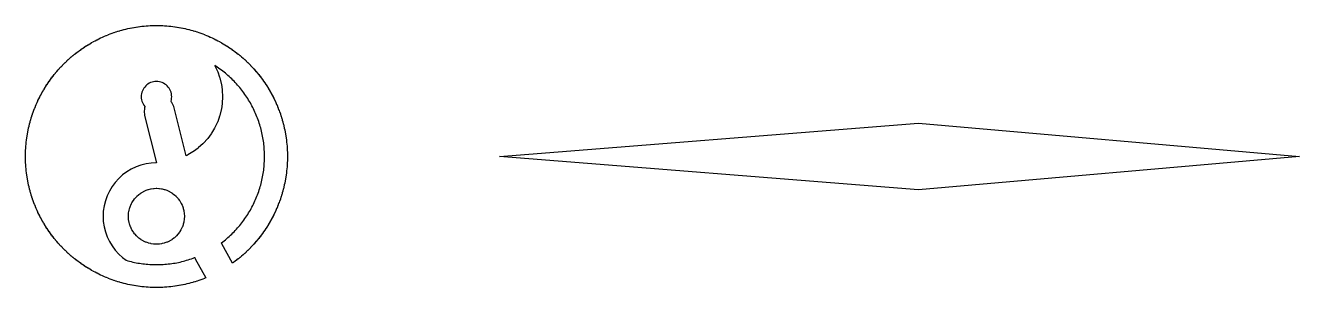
# Model space of a CAD drawing. Header units: millimetres. Extents: x 30 to 192, y 141 to 279.
# Drawn here: x 109.26 to 122.63, y 276.62 to 279.38 of the extents above; entities that cross this region are included whole.
import ezdxf

# ---------------------------------------------------------------- set-up
doc = ezdxf.new("R2010")
doc.units = ezdxf.units.MM
doc.layers.add('ENGRAVE', color=5, linetype='Continuous')

msp = doc.modelspace()

# ---------------------------------------------------------------- linework, layer by layer
at = {"layer": 'ENGRAVE'}
for points in [[(111.3331, 279.184), (111.3336, 279.1837), (111.3343, 279.1833), (111.3346, 279.1831), (111.3515, 279.1729), (111.3527, 279.1722), (111.3533, 279.1718), (111.3697, 279.1615), (111.3703, 279.1612), (111.3715, 279.1604), (111.3881, 279.1497), (111.3884, 279.1495), (111.3891, 279.1491), (111.3896, 279.1487), (111.406, 279.1378), (111.4069, 279.1371), (111.4076, 279.1367), (111.4239, 279.1254), (111.4245, 279.125), (111.4254, 279.1244), (111.441, 279.1132), (111.4412, 279.113), (111.4429, 279.1119), (111.4588, 279.1001), (111.4595, 279.0996), (111.4602, 279.0991), (111.4603, 279.099), (111.4759, 279.0871), (111.4765, 279.0866), (111.4775, 279.0858), (111.4929, 279.0736), (111.4933, 279.0734), (111.4939, 279.0728), (111.4944, 279.0725), (111.5094, 279.0602), (111.5099, 279.0599), (111.5111, 279.0589), (111.5261, 279.0463), (111.5266, 279.0458), (111.5277, 279.0449), (111.5426, 279.032), (111.5427, 279.0318), (111.5434, 279.0313), (111.544, 279.0308), (111.5587, 279.0176), (111.5591, 279.0172), (111.5597, 279.0166), (111.56, 279.0164), (111.5743, 279.0031), (111.5748, 279.0027), (111.5759, 279.0017), (111.5902, 278.988), (111.5908, 278.9874), (111.5915, 278.9867), (111.6056, 278.9729), (111.6059, 278.9726), (111.6065, 278.972), (111.6069, 278.9716), (111.6207, 278.9576), (111.6214, 278.9569), (111.622, 278.9562), (111.6221, 278.9562), (111.6356, 278.9419), (111.6362, 278.9414), (111.6369, 278.9406), (111.6503, 278.9261), (111.6506, 278.9258), (111.6511, 278.9252), (111.6516, 278.9247), (111.6647, 278.91), (111.6652, 278.9094), (111.6658, 278.9088), (111.666, 278.9086), (111.6788, 278.8938), (111.6792, 278.8933), (111.6801, 278.8923), (111.6928, 278.8772), (111.693, 278.8769), (111.6935, 278.8763), (111.694, 278.8757), (111.7062, 278.8607), (111.7065, 278.8604), (111.7077, 278.859), (111.7199, 278.8435), (111.7205, 278.8426), (111.721, 278.8419), (111.7329, 278.8263), (111.733, 278.8262), (111.7335, 278.8255), (111.7341, 278.8248), (111.7455, 278.8093), (111.7457, 278.809), (111.7469, 278.8074), (111.7584, 278.7913), (111.7589, 278.7906), (111.7594, 278.7899), (111.7706, 278.7736), (111.7716, 278.7722), (111.7719, 278.7718), (111.7827, 278.7557), (111.783, 278.7551), (111.7835, 278.7544), (111.7837, 278.7541), (111.7944, 278.7375), (111.7948, 278.7369), (111.7952, 278.7362), (111.7953, 278.736), (111.8058, 278.7193), (111.8066, 278.718), (111.8069, 278.7174), (111.817, 278.7008), (111.8178, 278.6994), (111.8181, 278.6989), (111.8278, 278.6821), (111.8284, 278.681), (111.8288, 278.6804), (111.8384, 278.6633), (111.839, 278.6622), (111.8393, 278.6615), (111.8485, 278.6446), (111.8487, 278.6442), (111.8496, 278.6426), (111.8587, 278.6251), (111.8591, 278.6242), (111.8595, 278.6234), (111.8683, 278.6058), (111.8687, 278.605), (111.8691, 278.6041), (111.8777, 278.5863), (111.8781, 278.5855), (111.8784, 278.5848), (111.8785, 278.5846), (111.8867, 278.5667), (111.887, 278.5661), (111.8875, 278.565), (111.8954, 278.5471), (111.8957, 278.5465), (111.8962, 278.5452), (111.9039, 278.5271), (111.9041, 278.5266), (111.9044, 278.5258), (111.9046, 278.5253), (111.912, 278.507), (111.9121, 278.5068), (111.9125, 278.506), (111.9127, 278.5053), (111.9198, 278.4869), (111.92, 278.4865), (111.9203, 278.4857), (111.9205, 278.4852), (111.9273, 278.4667), (111.9281, 278.4647), (111.9281, 278.4644), (111.9345, 278.4463), (111.9349, 278.4453), (111.9351, 278.4445), (111.9413, 278.4258), (111.942, 278.4238), (111.9421, 278.4236), (111.9479, 278.4052), (111.9482, 278.4043), (111.9484, 278.4035), (111.9541, 278.3846), (111.9548, 278.3821), (111.9548, 278.382), (111.9599, 278.3638), (111.9602, 278.3628), (111.9604, 278.362), (111.9604, 278.3619), (111.9655, 278.3429), (111.9657, 278.3421), (111.9659, 278.341), (111.9707, 278.3219), (111.971, 278.321), (111.9711, 278.3202), (111.9711, 278.3201), (111.9756, 278.3009), (111.9758, 278.3002), (111.976, 278.299), (111.9801, 278.2801), (111.9802, 278.2796), (111.9806, 278.2779), (111.9844, 278.2586), (111.9845, 278.2582), (111.9846, 278.2574), (111.9848, 278.2566), (111.9882, 278.2376), (111.9883, 278.2372), (111.9886, 278.2355), (111.9919, 278.216), (111.9919, 278.2157), (111.992, 278.2149), (111.9921, 278.2142), (111.9951, 278.1947), (111.9953, 278.1933), (111.9954, 278.1926), (111.998, 278.1732), (111.998, 278.1729), (111.9981, 278.1721), (111.9982, 278.1714), (112.0005, 278.1519), (112.0007, 278.1502), (112.0007, 278.1497), (112.0028, 278.1304), (112.0028, 278.13), (112.0029, 278.1291), (112.0029, 278.1284), (112.0046, 278.1091), (112.0046, 278.1087), (112.0048, 278.1069), (112.0062, 278.0872), (112.0062, 278.0869), (112.0062, 278.086), (112.0063, 278.0854), (112.0074, 278.0658), (112.0074, 278.0642), (112.0074, 278.0636), (112.0082, 278.0441), (112.0083, 278.0436), (112.0083, 278.0427), (112.0083, 278.0422), (112.0087, 278.0228), (112.0088, 278.0223), (112.0088, 278.0207), (112.0089, 278.001), (112.0089, 278.0004), (112.0089, 277.9996), (112.0089, 277.999), (112.0088, 277.9793), (112.0088, 277.9777), (112.0087, 277.9772), (112.0083, 277.9578), (112.0083, 277.9573), (112.0083, 277.9564), (112.0082, 277.9559), (112.0074, 277.9364), (112.0074, 277.9358), (112.0074, 277.9342), (112.0063, 277.9146), (112.0062, 277.914), (112.0062, 277.9131), (112.0062, 277.9128), (112.0048, 277.8931), (112.0046, 277.8913), (112.0046, 277.8909), (112.0029, 277.8716), (112.0029, 277.8709), (112.0028, 277.87), (112.0028, 277.8696), (112.0007, 277.8503), (112.0007, 277.8498), (112.0005, 277.8481), (111.9982, 277.8286), (111.9981, 277.8279), (111.998, 277.8271), (111.998, 277.8268), (111.9954, 277.8074), (111.9953, 277.8067), (111.9951, 277.8053), (111.9921, 277.7858), (111.992, 277.7851), (111.9919, 277.7843), (111.9919, 277.784), (111.9886, 277.7645), (111.9883, 277.7628), (111.9882, 277.7624), (111.9848, 277.7434), (111.9846, 277.7426), (111.9845, 277.7418), (111.9844, 277.7414), (111.9806, 277.7221), (111.9802, 277.7204), (111.9801, 277.7199), (111.976, 277.701), (111.9758, 277.6998), (111.9756, 277.6991), (111.9711, 277.6799), (111.9711, 277.6798), (111.971, 277.679), (111.9707, 277.6781), (111.9659, 277.659), (111.9657, 277.6579), (111.9655, 277.6571), (111.9604, 277.6381), (111.9604, 277.638), (111.9602, 277.6372), (111.9599, 277.6362), (111.9548, 277.618), (111.9548, 277.6179), (111.9541, 277.6154), (111.9484, 277.5965), (111.9482, 277.5957), (111.9479, 277.5948), (111.9421, 277.5764), (111.942, 277.5762), (111.9413, 277.5742), (111.9351, 277.5555), (111.9349, 277.5547), (111.9345, 277.5537), (111.9281, 277.5356), (111.9281, 277.5353), (111.9273, 277.5333), (111.9205, 277.5148), (111.9203, 277.5143), (111.92, 277.5135), (111.9198, 277.5131), (111.9127, 277.4947), (111.9125, 277.494), (111.9121, 277.4932), (111.912, 277.493), (111.9046, 277.4747), (111.9044, 277.4742), (111.9041, 277.4734), (111.9039, 277.4729), (111.8962, 277.4548), (111.8957, 277.4535), (111.8954, 277.4529), (111.8875, 277.435), (111.887, 277.4339), (111.8867, 277.4333), (111.8785, 277.4154), (111.8784, 277.4152), (111.8781, 277.4145), (111.8777, 277.4137), (111.8691, 277.3959), (111.8687, 277.395), (111.8683, 277.3942), (111.8595, 277.3766), (111.8591, 277.3758), (111.8587, 277.3749), (111.8496, 277.3574), (111.8487, 277.3558), (111.8485, 277.3554), (111.8393, 277.3385), (111.839, 277.3378), (111.8384, 277.3367), (111.8288, 277.3196), (111.8284, 277.319), (111.8278, 277.3179), (111.8181, 277.3011), (111.8178, 277.3006), (111.817, 277.2992), (111.8069, 277.2826), (111.8066, 277.282), (111.8058, 277.2807), (111.7953, 277.264), (111.7952, 277.2638), (111.7948, 277.2631), (111.7944, 277.2625), (111.7837, 277.2459), (111.7835, 277.2456), (111.783, 277.2449), (111.7827, 277.2443), (111.7719, 277.2282), (111.7716, 277.2278), (111.7706, 277.2264), (111.7594, 277.2101), (111.7589, 277.2094), (111.7584, 277.2087), (111.7469, 277.1926), (111.7457, 277.191), (111.7455, 277.1907), (111.7341, 277.1752), (111.7335, 277.1745), (111.733, 277.1738), (111.7329, 277.1737), (111.721, 277.1581), (111.7205, 277.1574), (111.7199, 277.1565), (111.7077, 277.141), (111.7065, 277.1396), (111.7062, 277.1393), (111.694, 277.1243), (111.6935, 277.1237), (111.693, 277.1231), (111.6928, 277.1228), (111.6801, 277.1077), (111.6792, 277.1067), (111.6788, 277.1062), (111.666, 277.0914), (111.6658, 277.0912), (111.6652, 277.0906), (111.6647, 277.09), (111.6516, 277.0753), (111.6511, 277.0748), (111.6506, 277.0742), (111.6503, 277.0739), (111.6369, 277.0594), (111.6362, 277.0586), (111.6356, 277.0581), (111.6221, 277.0438), (111.622, 277.0438), (111.6214, 277.0431), (111.6207, 277.0424), (111.6069, 277.0284), (111.6065, 277.028), (111.6059, 277.0274), (111.6056, 277.0271), (111.5915, 277.0133), (111.5908, 277.0126), (111.5902, 277.012), (111.5759, 276.9983), (111.5748, 276.9973), (111.5743, 276.9969), (111.56, 276.9836), (111.5597, 276.9834), (111.5591, 276.9828), (111.5587, 276.9824), (111.544, 276.9692), (111.5434, 276.9687), (111.5427, 276.9682), (111.5426, 276.968), (111.5277, 276.9551), (111.5266, 276.9542), (111.5261, 276.9537), (111.5111, 276.9411), (111.5099, 276.9401), (111.5094, 276.9398), (111.4944, 276.9275), (111.4939, 276.9272), (111.4933, 276.9266), (111.4929, 276.9264), (111.4775, 276.9142), (111.4765, 276.9134), (111.4759, 276.9129), (111.4603, 276.901), (111.4602, 276.9009), (111.4595, 276.9004), (111.4588, 276.8999), (111.4429, 276.8881), (111.4412, 276.887), (111.441, 276.8868), (111.4335, 276.8814), (111.3204, 277.0837), (111.315, 277.0924), (111.3153, 277.0926), (111.3294, 277.1034), (111.3434, 277.1144), (111.3572, 277.1257), (111.3709, 277.1372), (111.3843, 277.1488), (111.3976, 277.1607), (111.4107, 277.1729), (111.4236, 277.1851), (111.4363, 277.1976), (111.4488, 277.2103), (111.4611, 277.2232), (111.4732, 277.2363), (111.4851, 277.2496), (111.4968, 277.2631), (111.5083, 277.2767), (111.5195, 277.2906), (111.5306, 277.3046), (111.5413, 277.3187), (111.5519, 277.333), (111.5623, 277.3476), (111.5725, 277.3622), (111.5823, 277.377), (111.592, 277.392), (111.6015, 277.4071), (111.6106, 277.4224), (111.6196, 277.4378), (111.6283, 277.4533), (111.6368, 277.4691), (111.645, 277.4849), (111.6529, 277.5008), (111.6607, 277.5169), (111.6681, 277.533), (111.6753, 277.5493), (111.6822, 277.5658), (111.689, 277.5823), (111.6954, 277.5989), (111.7016, 277.6157), (111.7075, 277.6325), (111.7131, 277.6493), (111.7185, 277.6664), (111.7236, 277.6834), (111.7284, 277.7006), (111.733, 277.7178), (111.7373, 277.7351), (111.7413, 277.7525), (111.7451, 277.7699), (111.7486, 277.7874), (111.7518, 277.8049), (111.7547, 277.8225), (111.7573, 277.8401), (111.7597, 277.8578), (111.7618, 277.8755), (111.7636, 277.8932), (111.7652, 277.911), (111.7664, 277.9287), (111.7674, 277.9465), (111.7681, 277.9644), (111.7685, 277.9822), (111.7687, 278), (111.7685, 278.0178), (111.7681, 278.0356), (111.7674, 278.0535), (111.7664, 278.0713), (111.7652, 278.089), (111.7636, 278.1068), (111.7618, 278.1245), (111.7597, 278.1422), (111.7573, 278.1599), (111.7547, 278.1775), (111.7518, 278.1951), (111.7486, 278.2126), (111.7451, 278.2301), (111.7413, 278.2475), (111.7373, 278.2649), (111.733, 278.2822), (111.7284, 278.2994), (111.7236, 278.3166), (111.7185, 278.3336), (111.7131, 278.3507), (111.7075, 278.3675), (111.7016, 278.3843), (111.6954, 278.4011), (111.689, 278.4177), (111.6822, 278.4342), (111.6753, 278.4507), (111.6681, 278.467), (111.6607, 278.4831), (111.6529, 278.4992), (111.645, 278.5151), (111.6368, 278.5309), (111.6283, 278.5467), (111.6196, 278.5622), (111.6106, 278.5776), (111.6015, 278.5929), (111.592, 278.608), (111.5823, 278.623), (111.5725, 278.6378), (111.5623, 278.6524), (111.5519, 278.667), (111.5413, 278.6813), (111.5306, 278.6954), (111.5195, 278.7094), (111.5083, 278.7233), (111.4968, 278.7369), (111.4851, 278.7504), (111.4732, 278.7637), (111.4611, 278.7768), (111.4488, 278.7897), (111.4363, 278.8024), (111.4236, 278.8149), (111.4107, 278.8271), (111.3976, 278.8393), (111.3843, 278.8512), (111.3709, 278.8628), (111.3572, 278.8743), (111.3434, 278.8856), (111.3294, 278.8966), (111.3153, 278.9074), (111.3009, 278.918), (111.2864, 278.9284), (111.2717, 278.9385), (111.2569, 278.9484), (111.2454, 278.9558), (111.2476, 278.9517), (111.2739, 278.8961), (111.2765, 278.89), (111.2972, 278.832), (111.2991, 278.8258), (111.3141, 278.766), (111.3153, 278.7597), (111.3244, 278.6987), (111.325, 278.6922), (111.3281, 278.6307), (111.3281, 278.6241), (111.325, 278.5627), (111.3244, 278.5562), (111.3153, 278.4952), (111.3141, 278.4888), (111.2991, 278.4291), (111.2972, 278.4228), (111.2765, 278.3649), (111.2739, 278.3588), (111.2476, 278.3031), (111.2445, 278.2973), (111.2129, 278.2445), (111.2092, 278.2391), (111.1725, 278.1896), (111.1684, 278.1846), (111.1271, 278.139), (111.1224, 278.1343), (111.0768, 278.0929), (111.0717, 278.0888), (111.0223, 278.0521), (111.0169, 278.0485), (110.964, 278.0168), (110.9583, 278.0137), (110.9461, 278.008), (110.8206, 278.5093), (110.816, 278.5244), (110.81, 278.5389), (110.8026, 278.5527), (110.7939, 278.5658), (110.7854, 278.5761), (110.7872, 278.5809), (110.791, 278.5962), (110.7933, 278.6118), (110.7941, 278.6274), (110.7933, 278.6431), (110.791, 278.6587), (110.7872, 278.6739), (110.7819, 278.6887), (110.7752, 278.7029), (110.7671, 278.7164), (110.7577, 278.729), (110.7471, 278.7406), (110.7355, 278.7512), (110.7229, 278.7605), (110.7094, 278.7686), (110.6952, 278.7754), (110.6804, 278.7807), (110.6652, 278.7845), (110.6497, 278.7868), (110.6339, 278.7875), (110.6182, 278.7868), (110.6027, 278.7845), (110.5875, 278.7807), (110.5727, 278.7754), (110.5585, 278.7686), (110.545, 278.7605), (110.5324, 278.7512), (110.5208, 278.7406), (110.5102, 278.729), (110.5008, 278.7164), (110.4927, 278.7029), (110.486, 278.6887), (110.4807, 278.6739), (110.4769, 278.6587), (110.4746, 278.6431), (110.4738, 278.6274), (110.4746, 278.6117), (110.4769, 278.5962), (110.4807, 278.581), (110.486, 278.5661), (110.4927, 278.552), (110.5008, 278.5385), (110.5102, 278.5259), (110.5136, 278.522), (110.5098, 278.5093), (110.5067, 278.4939), (110.5052, 278.4783), (110.5052, 278.4626), (110.5067, 278.4469), (110.5098, 278.4315), (110.6345, 277.9332), (110.579, 277.9305), (110.5246, 277.9224), (110.4712, 277.909), (110.4194, 277.8905), (110.3697, 277.867), (110.3225, 277.8387), (110.2783, 277.8059), (110.2375, 277.769), (110.2006, 277.7282), (110.1678, 277.684), (110.1396, 277.6368), (110.116, 277.5871), (110.0975, 277.5353), (110.0841, 277.482), (110.076, 277.4275), (110.0734, 277.3726), (110.076, 277.3176), (110.0841, 277.2632), (110.0975, 277.2099), (110.116, 277.1581), (110.1396, 277.1083), (110.1678, 277.0611), (110.2006, 277.0169), (110.2375, 276.9762), (110.2783, 276.9392), (110.3171, 276.9105), (110.3174, 276.9103), (110.3345, 276.9055), (110.3518, 276.9009), (110.3691, 276.8966), (110.3864, 276.8926), (110.4038, 276.8889), (110.4213, 276.8854), (110.4389, 276.8822), (110.4564, 276.8793), (110.474, 276.8766), (110.4917, 276.8742), (110.5094, 276.8722), (110.5271, 276.8703), (110.5449, 276.8688), (110.5627, 276.8676), (110.5805, 276.8666), (110.5983, 276.8659), (110.6161, 276.8655), (110.6339, 276.8653), (110.6518, 276.8655), (110.6696, 276.8659), (110.6874, 276.8666), (110.7052, 276.8676), (110.7229, 276.8688), (110.7408, 276.8703), (110.7585, 276.8722), (110.7762, 276.8742), (110.7938, 276.8766), (110.8114, 276.8793), (110.829, 276.8822), (110.8466, 276.8854), (110.864, 276.8889), (110.8815, 276.8926), (110.8988, 276.8966), (110.9161, 276.9009), (110.9334, 276.9055), (110.9505, 276.9103), (110.9676, 276.9154), (110.9846, 276.9209), (111.0016, 276.9265), (111.0183, 276.9323), (111.035, 276.9385), (111.0352, 276.9386), (111.0407, 276.9275), (111.1529, 276.7267), (111.1412, 276.722), (111.1407, 276.7218), (111.1392, 276.7212), (111.1209, 276.7141), (111.1198, 276.7137), (111.1191, 276.7134), (111.1007, 276.7066), (111.0986, 276.7059), (111.0983, 276.7058), (111.0803, 276.6995), (111.0792, 276.6991), (111.0784, 276.6988), (111.06, 276.6927), (111.0596, 276.6925), (111.0579, 276.692), (111.0391, 276.6861), (111.0382, 276.6858), (111.0374, 276.6855), (111.0185, 276.6799), (111.0177, 276.6796), (111.0166, 276.6793), (110.9977, 276.674), (110.9963, 276.6736), (110.9957, 276.6735), (110.9769, 276.6684), (110.9744, 276.6678), (110.9743, 276.6678), (110.9561, 276.6633), (110.9556, 276.6632), (110.9539, 276.6627), (110.9347, 276.6583), (110.9345, 276.6582), (110.9336, 276.6581), (110.933, 276.6579), (110.9138, 276.6538), (110.9124, 276.6535), (110.9117, 276.6534), (110.8925, 276.6495), (110.8922, 276.6495), (110.8914, 276.6493), (110.8907, 276.6492), (110.8713, 276.6456), (110.8699, 276.6454), (110.8692, 276.6453), (110.85, 276.6421), (110.8497, 276.6421), (110.8488, 276.6419), (110.8481, 276.6418), (110.8286, 276.6389), (110.8272, 276.6387), (110.8266, 276.6386), (110.8073, 276.636), (110.8066, 276.6359), (110.8058, 276.6358), (110.8052, 276.6357), (110.7861, 276.6335), (110.7856, 276.6334), (110.7839, 276.6332), (110.7643, 276.6312), (110.7637, 276.6312), (110.7629, 276.6311), (110.7624, 276.631), (110.7428, 276.6293), (110.7413, 276.6292), (110.7407, 276.6292), (110.7212, 276.6278), (110.7208, 276.6277), (110.72, 276.6277), (110.7194, 276.6277), (110.6997, 276.6266), (110.6981, 276.6265), (110.6975, 276.6265), (110.6781, 276.6257), (110.6775, 276.6257), (110.6767, 276.6257), (110.6762, 276.6257), (110.6565, 276.6252), (110.6549, 276.6252), (110.6543, 276.6252), (110.6349, 276.625), (110.6344, 276.625), (110.6335, 276.625), (110.633, 276.625), (110.6136, 276.6252), (110.6129, 276.6252), (110.6113, 276.6252), (110.5916, 276.6257), (110.5911, 276.6257), (110.5903, 276.6257), (110.5898, 276.6257), (110.5704, 276.6265), (110.5697, 276.6265), (110.5682, 276.6266), (110.5485, 276.6277), (110.548, 276.6277), (110.5472, 276.6277), (110.5467, 276.6278), (110.5272, 276.6292), (110.5266, 276.6292), (110.5251, 276.6293), (110.5055, 276.631), (110.5048, 276.6311), (110.504, 276.6312), (110.5036, 276.6312), (110.484, 276.6332), (110.4823, 276.6334), (110.4818, 276.6335), (110.4626, 276.6357), (110.4618, 276.6358), (110.461, 276.6359), (110.4606, 276.636), (110.4413, 276.6386), (110.4407, 276.6387), (110.4392, 276.6389), (110.4197, 276.6418), (110.4191, 276.6419), (110.4182, 276.6421), (110.4179, 276.6421), (110.3987, 276.6453), (110.398, 276.6454), (110.3966, 276.6456), (110.3772, 276.6492), (110.3765, 276.6493), (110.3757, 276.6495), (110.3754, 276.6495), (110.3562, 276.6534), (110.3555, 276.6535), (110.3541, 276.6538), (110.3349, 276.6579), (110.3342, 276.6581), (110.3334, 276.6582), (110.3331, 276.6583), (110.3139, 276.6627), (110.3118, 276.6633), (110.3115, 276.6634), (110.2934, 276.6679), (110.293, 276.6679), (110.291, 276.6684), (110.2719, 276.6735), (110.2711, 276.6737), (110.2703, 276.6739), (110.2513, 276.6793), (110.2502, 276.6796), (110.2494, 276.6799), (110.2305, 276.6855), (110.2297, 276.6858), (110.2288, 276.6861), (110.21, 276.692), (110.2089, 276.6923), (110.2081, 276.6926), (110.1894, 276.6988), (110.1887, 276.6991), (110.1877, 276.6994), (110.1692, 276.7059), (110.1686, 276.7061), (110.1673, 276.7066), (110.1488, 276.7134), (110.1482, 276.7137), (110.1474, 276.714), (110.1471, 276.7141), (110.1287, 276.7212), (110.1272, 276.7218), (110.1267, 276.722), (110.1086, 276.7293), (110.1081, 276.7295), (110.1074, 276.7298), (110.1069, 276.73), (110.089, 276.7376), (110.0885, 276.7378), (110.0869, 276.7385), (110.0689, 276.7464), (110.0687, 276.7466), (110.0679, 276.7469), (110.0672, 276.7472), (110.0497, 276.7553), (110.0492, 276.7555), (110.0476, 276.7563), (110.0298, 276.7648), (110.0289, 276.7653), (110.0282, 276.7657), (110.0105, 276.7745), (110.0098, 276.7748), (110.0089, 276.7753), (109.9914, 276.7844), (109.9906, 276.7848), (109.9899, 276.7852), (109.9897, 276.7853), (109.9724, 276.7946), (109.971, 276.7954), (109.9705, 276.7957), (109.9536, 276.8051), (109.9521, 276.8059), (109.9516, 276.8063), (109.9348, 276.816), (109.9343, 276.8163), (109.9336, 276.8167), (109.9332, 276.8169), (109.9164, 276.8271), (109.9152, 276.8278), (109.9146, 276.8282), (109.8986, 276.8382), (109.8963, 276.8396), (109.8798, 276.8503), (109.8795, 276.8505), (109.8788, 276.8509), (109.8783, 276.8513), (109.8619, 276.8622), (109.861, 276.8629), (109.8603, 276.8633), (109.8441, 276.8745), (109.843, 276.8753), (109.8425, 276.8757), (109.8265, 276.887), (109.8263, 276.8872), (109.8256, 276.8877), (109.825, 276.8881), (109.8091, 276.8999), (109.8084, 276.9004), (109.8077, 276.9009), (109.8076, 276.901), (109.792, 276.9129), (109.7914, 276.9134), (109.7905, 276.9141), (109.775, 276.9263), (109.7736, 276.9274), (109.7732, 276.9277), (109.7582, 276.9399), (109.7576, 276.9404), (109.757, 276.9409), (109.7567, 276.9411), (109.7418, 276.9537), (109.7413, 276.9542), (109.7402, 276.955), (109.7253, 276.968), (109.7241, 276.9691), (109.7237, 276.9694), (109.7092, 276.9824), (109.7088, 276.9828), (109.7082, 276.9834), (109.7079, 276.9836), (109.6934, 276.997), (109.6926, 276.9978), (109.692, 276.9983), (109.6777, 277.0119), (109.6766, 277.013), (109.6762, 277.0134), (109.6627, 277.0267), (109.6624, 277.027), (109.661, 277.0285), (109.6471, 277.0425), (109.6465, 277.0431), (109.6459, 277.0438), (109.6323, 277.058), (109.6313, 277.0591), (109.6309, 277.0596), (109.6176, 277.0739), (109.6173, 277.0742), (109.6167, 277.0748), (109.6163, 277.0753), (109.6031, 277.09), (109.6027, 277.0906), (109.6021, 277.0912), (109.6019, 277.0914), (109.589, 277.1062), (109.5881, 277.1073), (109.5877, 277.1078), (109.5751, 277.1228), (109.5749, 277.1231), (109.5744, 277.1237), (109.5739, 277.1243), (109.5617, 277.1393), (109.5614, 277.1396), (109.5602, 277.141), (109.548, 277.1565), (109.5474, 277.1574), (109.5469, 277.1581), (109.5349, 277.1737), (109.5349, 277.1738), (109.5344, 277.1745), (109.5338, 277.1752), (109.5221, 277.191), (109.5216, 277.1917), (109.5211, 277.1924), (109.521, 277.1925), (109.5095, 277.2085), (109.509, 277.2094), (109.5085, 277.2101), (109.5084, 277.2102), (109.4973, 277.2264), (109.4968, 277.227), (109.4962, 277.2279), (109.4852, 277.2443), (109.4849, 277.2449), (109.4844, 277.2456), (109.4842, 277.2458), (109.4735, 277.2624), (109.4731, 277.2631), (109.4726, 277.2638), (109.4725, 277.2641), (109.4621, 277.2806), (109.4618, 277.2812), (109.4611, 277.2823), (109.4509, 277.2992), (109.4501, 277.3006), (109.4498, 277.3011), (109.4402, 277.3177), (109.4399, 277.3181), (109.4391, 277.3195), (109.4295, 277.3367), (109.4289, 277.3378), (109.4285, 277.3385), (109.4194, 277.3554), (109.4192, 277.3558), (109.4183, 277.3574), (109.4094, 277.3745), (109.4092, 277.3749), (109.4083, 277.3766), (109.3995, 277.3942), (109.3987, 277.396), (109.3985, 277.3963), (109.3902, 277.4137), (109.3898, 277.4145), (109.3895, 277.4152), (109.3894, 277.4154), (109.3812, 277.4333), (109.3809, 277.4339), (109.3804, 277.435), (109.3724, 277.453), (109.3718, 277.4545), (109.3716, 277.4551), (109.364, 277.4729), (109.3638, 277.4734), (109.3635, 277.4742), (109.3633, 277.4747), (109.3559, 277.493), (109.3558, 277.4932), (109.3554, 277.494), (109.3551, 277.4947), (109.3483, 277.5124), (109.3474, 277.5149), (109.3406, 277.5334), (109.3405, 277.5335), (109.3402, 277.5343), (109.3399, 277.5352), (109.3334, 277.5537), (109.333, 277.5547), (109.3328, 277.5555), (109.3265, 277.5742), (109.3263, 277.575), (109.3259, 277.5761), (109.3202, 277.5943), (109.3201, 277.5946), (109.3194, 277.5966), (109.3138, 277.6155), (109.3136, 277.616), (109.3134, 277.6168), (109.3133, 277.6173), (109.3081, 277.6357), (109.308, 277.636), (109.3074, 277.6381), (109.3024, 277.6571), (109.3022, 277.6579), (109.3019, 277.659), (109.2971, 277.6781), (109.2969, 277.679), (109.2967, 277.6798), (109.2967, 277.6799), (109.2923, 277.6991), (109.2921, 277.6998), (109.2918, 277.701), (109.2877, 277.7203), (109.2874, 277.7216), (109.2873, 277.7223), (109.2835, 277.7414), (109.2834, 277.7418), (109.2833, 277.7426), (109.2832, 277.7433), (109.2796, 277.7626), (109.2793, 277.7641), (109.2792, 277.7647), (109.276, 277.784), (109.276, 277.7843), (109.2759, 277.7851), (109.2757, 277.7858), (109.2729, 277.805), (109.2728, 277.8054), (109.2725, 277.8072), (109.2699, 277.8268), (109.2699, 277.8271), (109.2698, 277.8279), (109.2696, 277.8286), (109.2673, 277.8481), (109.2672, 277.8498), (109.2671, 277.8504), (109.2651, 277.8697), (109.2651, 277.87), (109.265, 277.8709), (109.265, 277.8715), (109.2632, 277.8911), (109.2631, 277.8926), (109.2631, 277.8932), (109.2617, 277.9127), (109.2616, 277.9153), (109.2605, 277.9339), (109.2605, 277.9345), (109.2604, 277.9362), (109.2596, 277.9559), (109.2596, 277.9564), (109.2596, 277.9573), (109.2596, 277.9578), (109.2591, 277.9775), (109.2591, 277.979), (109.2591, 277.9796), (109.2589, 277.999), (109.2589, 277.9996), (109.2589, 278.0004), (109.2589, 278.001), (109.2591, 278.0204), (109.2591, 278.021), (109.2591, 278.0225), (109.2596, 278.0422), (109.2596, 278.0427), (109.2596, 278.0436), (109.2596, 278.0441), (109.2604, 278.0638), (109.2605, 278.0655), (109.2605, 278.0661), (109.2616, 278.0847), (109.2617, 278.0873), (109.2631, 278.1068), (109.2631, 278.1074), (109.2632, 278.1089), (109.265, 278.1285), (109.265, 278.1291), (109.2651, 278.13), (109.2651, 278.1303), (109.2671, 278.1496), (109.2672, 278.1502), (109.2673, 278.1519), (109.2696, 278.1714), (109.2698, 278.1721), (109.2699, 278.1729), (109.2699, 278.1732), (109.2725, 278.1928), (109.2728, 278.1946), (109.2729, 278.195), (109.2757, 278.2142), (109.2759, 278.2149), (109.276, 278.2157), (109.276, 278.216), (109.2792, 278.2353), (109.2793, 278.2359), (109.2796, 278.2374), (109.2832, 278.2567), (109.2833, 278.2574), (109.2834, 278.2582), (109.2835, 278.2586), (109.2873, 278.2777), (109.2874, 278.2784), (109.2877, 278.2797), (109.2918, 278.299), (109.2921, 278.3002), (109.2923, 278.3009), (109.2967, 278.3201), (109.2967, 278.3202), (109.2969, 278.321), (109.2971, 278.3219), (109.3019, 278.341), (109.3022, 278.3421), (109.3024, 278.3429), (109.3074, 278.3619), (109.308, 278.364), (109.3081, 278.3643), (109.3133, 278.3827), (109.3134, 278.3832), (109.3136, 278.384), (109.3138, 278.3845), (109.3194, 278.4034), (109.3201, 278.4054), (109.3202, 278.4057), (109.3259, 278.4239), (109.3263, 278.425), (109.3266, 278.4258), (109.3328, 278.4445), (109.333, 278.4453), (109.3334, 278.4463), (109.3399, 278.4648), (109.3402, 278.4657), (109.3405, 278.4665), (109.3406, 278.4666), (109.3474, 278.4851), (109.3483, 278.4876), (109.3551, 278.5053), (109.3554, 278.506), (109.3558, 278.5068), (109.3559, 278.507), (109.3633, 278.5253), (109.3635, 278.5258), (109.3638, 278.5266), (109.364, 278.5271), (109.3716, 278.5449), (109.3718, 278.5455), (109.3724, 278.547), (109.3804, 278.565), (109.3809, 278.5661), (109.3812, 278.5667), (109.3894, 278.5846), (109.3895, 278.5848), (109.3898, 278.5855), (109.3902, 278.5863), (109.3985, 278.6037), (109.3987, 278.604), (109.3995, 278.6058), (109.4083, 278.6234), (109.4092, 278.6251), (109.4094, 278.6255), (109.4183, 278.6426), (109.4192, 278.6442), (109.4194, 278.6446), (109.4285, 278.6615), (109.4289, 278.6622), (109.4295, 278.6633), (109.4391, 278.6805), (109.4399, 278.6819), (109.4402, 278.6823), (109.4498, 278.6989), (109.4501, 278.6994), (109.4509, 278.7008), (109.4611, 278.7177), (109.4618, 278.7188), (109.4621, 278.7194), (109.4725, 278.7359), (109.4726, 278.7362), (109.4731, 278.7369), (109.4735, 278.7376), (109.4842, 278.7542), (109.4844, 278.7544), (109.4849, 278.7551), (109.4852, 278.7557), (109.4962, 278.7721), (109.4968, 278.773), (109.4973, 278.7736), (109.5084, 278.7898), (109.5085, 278.7899), (109.509, 278.7906), (109.5095, 278.7915), (109.521, 278.8075), (109.5211, 278.8076), (109.5216, 278.8083), (109.5221, 278.809), (109.5338, 278.8248), (109.5344, 278.8255), (109.5349, 278.8262), (109.5349, 278.8263), (109.5469, 278.8419), (109.5474, 278.8426), (109.548, 278.8435), (109.5602, 278.859), (109.5614, 278.8604), (109.5617, 278.8607), (109.5739, 278.8757), (109.5744, 278.8763), (109.5749, 278.8769), (109.5751, 278.8772), (109.5877, 278.8922), (109.5881, 278.8927), (109.589, 278.8938), (109.6019, 278.9086), (109.6021, 278.9088), (109.6027, 278.9094), (109.6031, 278.91), (109.6163, 278.9247), (109.6167, 278.9252), (109.6173, 278.9258), (109.6176, 278.9261), (109.6309, 278.9404), (109.6313, 278.9409), (109.6323, 278.942), (109.6459, 278.9562), (109.6465, 278.9569), (109.6471, 278.9575), (109.661, 278.9715), (109.6624, 278.973), (109.6627, 278.9733), (109.6762, 278.9866), (109.6766, 278.987), (109.6777, 278.9881), (109.692, 279.0017), (109.6926, 279.0022), (109.6934, 279.003), (109.7079, 279.0164), (109.7082, 279.0166), (109.7088, 279.0172), (109.7092, 279.0176), (109.7237, 279.0306), (109.7241, 279.0309), (109.7253, 279.032), (109.7402, 279.045), (109.7413, 279.0458), (109.7418, 279.0463), (109.7567, 279.0589), (109.757, 279.0591), (109.7576, 279.0596), (109.7582, 279.0601), (109.7732, 279.0723), (109.7736, 279.0726), (109.775, 279.0737), (109.7905, 279.0859), (109.7914, 279.0866), (109.792, 279.0871), (109.8076, 279.099), (109.8077, 279.0991), (109.8084, 279.0996), (109.8091, 279.1001), (109.825, 279.1119), (109.8256, 279.1123), (109.8263, 279.1128), (109.8265, 279.113), (109.8425, 279.1243), (109.843, 279.1247), (109.8441, 279.1255), (109.8603, 279.1367), (109.861, 279.1371), (109.8619, 279.1378), (109.8783, 279.1487), (109.8788, 279.1491), (109.8795, 279.1495), (109.8798, 279.1497), (109.8963, 279.1604), (109.8986, 279.1618), (109.9146, 279.1718), (109.9152, 279.1722), (109.9164, 279.1729), (109.9332, 279.1831), (109.9336, 279.1833), (109.9343, 279.1837), (109.9348, 279.184), (109.9516, 279.1937), (109.9521, 279.1941), (109.9536, 279.1949), (109.9705, 279.2043), (109.971, 279.2046), (109.9724, 279.2054), (109.9897, 279.2147), (109.9899, 279.2148), (109.9906, 279.2152), (109.9914, 279.2156), (110.0089, 279.2247), (110.0098, 279.2252), (110.0106, 279.2256), (110.0282, 279.2343), (110.0289, 279.2347), (110.0298, 279.2352), (110.0476, 279.2437), (110.0492, 279.2445), (110.0497, 279.2447), (110.0672, 279.2528), (110.0679, 279.2531), (110.0687, 279.2534), (110.0689, 279.2536), (110.0869, 279.2615), (110.0885, 279.2622), (110.089, 279.2624), (110.1069, 279.27), (110.1074, 279.2702), (110.1081, 279.2705), (110.1086, 279.2707), (110.1267, 279.278), (110.1272, 279.2782), (110.1287, 279.2788), (110.1471, 279.2859), (110.1474, 279.286), (110.1482, 279.2863), (110.1488, 279.2866), (110.1673, 279.2934), (110.1686, 279.2939), (110.1692, 279.2941), (110.1877, 279.3006), (110.1887, 279.3009), (110.1894, 279.3012), (110.2081, 279.3074), (110.2089, 279.3077), (110.21, 279.308), (110.2288, 279.3139), (110.2297, 279.3142), (110.2305, 279.3145), (110.2494, 279.3201), (110.2502, 279.3204), (110.2513, 279.3207), (110.2703, 279.3261), (110.2711, 279.3263), (110.2719, 279.3265), (110.291, 279.3316), (110.293, 279.3321), (110.2934, 279.3321), (110.3115, 279.3366), (110.3118, 279.3367), (110.3139, 279.3373), (110.3331, 279.3417), (110.3334, 279.3418), (110.3342, 279.3419), (110.3349, 279.3421), (110.3541, 279.3462), (110.3555, 279.3465), (110.3562, 279.3466), (110.3754, 279.3505), (110.3757, 279.3505), (110.3765, 279.3507), (110.3772, 279.3508), (110.3966, 279.3544), (110.398, 279.3546), (110.3987, 279.3547), (110.4179, 279.3579), (110.4182, 279.3579), (110.4191, 279.3581), (110.4197, 279.3582), (110.4392, 279.3611), (110.4407, 279.3613), (110.4413, 279.3614), (110.4606, 279.364), (110.461, 279.3641), (110.4618, 279.3642), (110.4626, 279.3643), (110.4818, 279.3665), (110.4823, 279.3666), (110.484, 279.3668), (110.5036, 279.3688), (110.504, 279.3688), (110.5048, 279.3689), (110.5055, 279.369), (110.5251, 279.3707), (110.5266, 279.3708), (110.5272, 279.3708), (110.5467, 279.3722), (110.5472, 279.3723), (110.548, 279.3723), (110.5485, 279.3723), (110.5682, 279.3734), (110.5697, 279.3735), (110.5704, 279.3735), (110.5898, 279.3743), (110.5903, 279.3743), (110.5911, 279.3743), (110.5916, 279.3743), (110.6113, 279.3748), (110.6129, 279.3748), (110.6136, 279.3748), (110.633, 279.375), (110.6335, 279.375), (110.6344, 279.375), (110.6349, 279.375), (110.6543, 279.3748), (110.6549, 279.3748), (110.6565, 279.3748), (110.6762, 279.3743), (110.6767, 279.3743), (110.6775, 279.3743), (110.6781, 279.3743), (110.6975, 279.3735), (110.6981, 279.3735), (110.6997, 279.3734), (110.7194, 279.3723), (110.72, 279.3723), (110.7208, 279.3723), (110.7212, 279.3722), (110.7407, 279.3708), (110.7413, 279.3708), (110.7428, 279.3707), (110.7624, 279.369), (110.7629, 279.3689), (110.7637, 279.3688), (110.7643, 279.3688), (110.7839, 279.3668), (110.7856, 279.3666), (110.7861, 279.3665), (110.8052, 279.3643), (110.8058, 279.3642), (110.8066, 279.3641), (110.8073, 279.364), (110.8266, 279.3614), (110.8272, 279.3613), (110.8286, 279.3611), (110.8481, 279.3582), (110.8488, 279.3581), (110.8497, 279.3579), (110.85, 279.3579), (110.8692, 279.3547), (110.8699, 279.3546), (110.8713, 279.3544), (110.8907, 279.3508), (110.8914, 279.3507), (110.8922, 279.3505), (110.8925, 279.3505), (110.9117, 279.3466), (110.9124, 279.3465), (110.9138, 279.3462), (110.933, 279.3421), (110.9336, 279.3419), (110.9345, 279.3418), (110.9347, 279.3417), (110.9539, 279.3373), (110.9556, 279.3368), (110.9561, 279.3367), (110.9743, 279.3322), (110.9744, 279.3322), (110.9769, 279.3316), (110.9957, 279.3265), (110.9963, 279.3264), (110.9977, 279.326), (111.0166, 279.3207), (111.0177, 279.3204), (111.0185, 279.3201), (111.0374, 279.3145), (111.0382, 279.3142), (111.0391, 279.3139), (111.0579, 279.308), (111.0596, 279.3075), (111.06, 279.3073), (111.0784, 279.3012), (111.0792, 279.3009), (111.0803, 279.3005), (111.0983, 279.2942), (111.0986, 279.2941), (111.1007, 279.2934), (111.1191, 279.2866), (111.1198, 279.2863), (111.1209, 279.2859), (111.1392, 279.2788), (111.1407, 279.2782), (111.1412, 279.278), (111.1592, 279.2707), (111.1597, 279.2705), (111.1605, 279.2702), (111.161, 279.27), (111.1792, 279.2623), (111.1794, 279.2622), (111.1802, 279.2618), (111.1809, 279.2615), (111.1989, 279.2536), (111.2, 279.2531), (111.2007, 279.2527), (111.2185, 279.2445), (111.2187, 279.2445), (111.2195, 279.2441), (111.2202, 279.2437), (111.2381, 279.2352), (111.239, 279.2347), (111.2397, 279.2343), (111.2573, 279.2255), (111.2581, 279.2252), (111.259, 279.2247), (111.2765, 279.2156), (111.2773, 279.2152), (111.278, 279.2148), (111.2781, 279.2147), (111.2955, 279.2054), (111.2977, 279.2041), (111.3143, 279.1949), (111.3158, 279.1941), (111.3163, 279.1937)], [(114.2339, 278), (118.6339, 278.35), (122.6339, 278), (118.6339, 277.65)], [(110.863, 277.5563), (110.8762, 277.5384), (110.8799, 277.533), (110.8913, 277.5139), (110.8944, 277.5081), (110.904, 277.488), (110.9065, 277.4819), (110.914, 277.4609), (110.9159, 277.4546), (110.9213, 277.433), (110.9225, 277.4267), (110.9258, 277.4047), (110.9264, 277.3981), (110.9275, 277.3759), (110.9275, 277.3693), (110.9264, 277.347), (110.9258, 277.3405), (110.9225, 277.3184), (110.9213, 277.3121), (110.9159, 277.2905), (110.914, 277.2842), (110.9065, 277.2632), (110.904, 277.2572), (110.8944, 277.237), (110.8913, 277.2313), (110.8799, 277.2122), (110.8762, 277.2067), (110.863, 277.1889), (110.8588, 277.1838), (110.8439, 277.1673), (110.8393, 277.1627), (110.8228, 277.1477), (110.8176, 277.1435), (110.7997, 277.1302), (110.7943, 277.1266), (110.7753, 277.1152), (110.7695, 277.1121), (110.7494, 277.1026), (110.7433, 277.1001), (110.7223, 277.0926), (110.716, 277.0906), (110.6945, 277.0852), (110.688, 277.0839), (110.666, 277.0807), (110.6595, 277.0801), (110.6372, 277.079), (110.6307, 277.079), (110.6084, 277.0801), (110.6019, 277.0807), (110.5799, 277.0839), (110.5734, 277.0852), (110.5518, 277.0906), (110.5455, 277.0926), (110.5246, 277.1001), (110.5185, 277.1026), (110.4984, 277.1121), (110.4927, 277.1152), (110.4736, 277.1266), (110.4682, 277.1302), (110.4502, 277.1435), (110.4451, 277.1477), (110.4286, 277.1627), (110.424, 277.1673), (110.409, 277.1838), (110.4049, 277.1889), (110.3916, 277.2067), (110.388, 277.2122), (110.3765, 277.2313), (110.3734, 277.2371), (110.3639, 277.2572), (110.3614, 277.2632), (110.3539, 277.2842), (110.352, 277.2905), (110.3466, 277.3121), (110.3453, 277.3186), (110.3421, 277.3406), (110.3414, 277.347), (110.3404, 277.3693), (110.3404, 277.3759), (110.3414, 277.3981), (110.3421, 277.4046), (110.3453, 277.4266), (110.3466, 277.4331), (110.352, 277.4547), (110.3539, 277.4609), (110.3614, 277.4819), (110.3639, 277.4879), (110.3734, 277.5081), (110.3765, 277.5139), (110.388, 277.533), (110.3916, 277.5384), (110.4049, 277.5563), (110.409, 277.5614), (110.424, 277.5779), (110.4286, 277.5824), (110.4451, 277.5974), (110.4502, 277.6017), (110.4682, 277.6149), (110.4736, 277.6185), (110.4927, 277.63), (110.4984, 277.633), (110.5185, 277.6426), (110.5246, 277.6451), (110.5455, 277.6526), (110.5518, 277.6545), (110.5734, 277.6599), (110.5799, 277.6612), (110.6019, 277.6644), (110.6084, 277.6651), (110.6307, 277.6662), (110.6372, 277.6662), (110.6595, 277.6651), (110.666, 277.6644), (110.688, 277.6612), (110.6945, 277.6599), (110.716, 277.6545), (110.7223, 277.6526), (110.7433, 277.6451), (110.7494, 277.6426), (110.7695, 277.633), (110.7753, 277.63), (110.7943, 277.6185), (110.7997, 277.6149), (110.8176, 277.6017), (110.8228, 277.5974), (110.8393, 277.5824), (110.8439, 277.5779), (110.8588, 277.5614)]]:
    msp.add_lwpolyline(points, close=True, dxfattribs=at)

doc.saveas('drawing.dxf')
